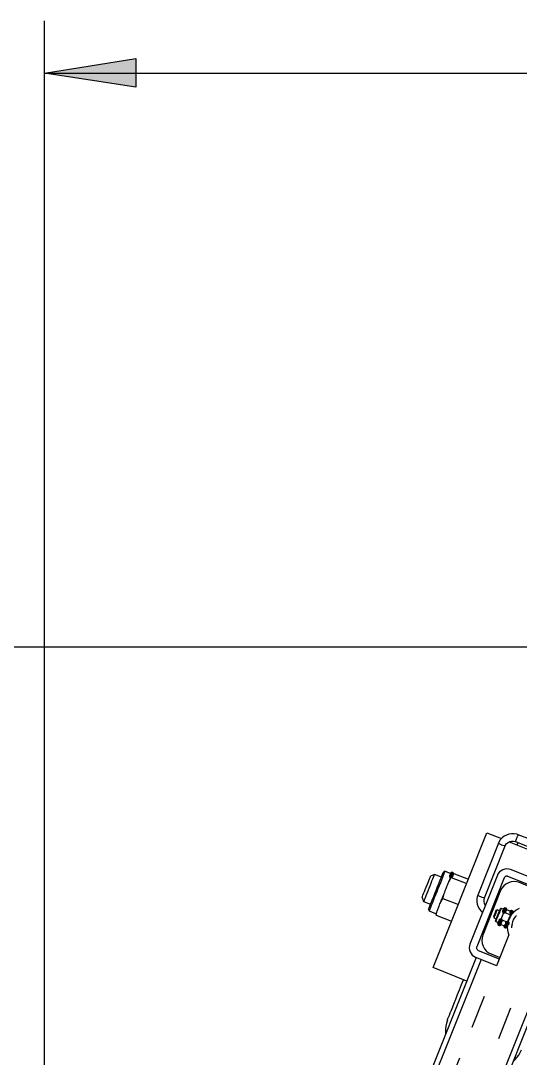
# Model space of a CAD drawing. Extents: x 3 to 592, y 5 to 207.
# Drawn here: x 39.34 to 58.44, y 75.39 to 115.11 of the extents above; entities that cross this region are included whole.
import ezdxf

# ---------------------------------------------------------------- set-up
doc = ezdxf.new("R2010")
doc.units = 0
doc.layers.get('0').update_dxf_attribs({"linetype": 'CONTINUOUS'})

msp = doc.modelspace()

# ---------------------------------------------------------------- hatches: boundary and pattern name
h = msp.add_hatch(color=7)
h.paths.add_polyline_path([(40.251944, 113.100556), (43.744444, 113.665), (43.744444, 112.571389)])
h.paths.add_polyline_path([(145.803056, 113.100556), (142.310556, 112.571389), (142.310556, 113.665)])
h = msp.add_hatch(color=7)
h.dxf.hatch_style = 2
h.paths.add_polyline_path([(55.875627, 82.323921), (55.828049, 82.274212), (55.759261, 82.272503), (55.709551, 82.320082), (55.707843, 82.38887), (55.712076, 82.399806), (55.759654, 82.449516), (55.828443, 82.451224), (55.878152, 82.403646), (55.879861, 82.334857)])
h = msp.add_hatch(color=7)
h.dxf.hatch_style = 2
h.paths.add_polyline_path([(55.875627, 82.323921), (55.828049, 82.274212), (55.759261, 82.272503), (55.709551, 82.320082), (55.707843, 82.38887), (55.712076, 82.399806), (55.759654, 82.449516), (55.828443, 82.451224), (55.878152, 82.403646), (55.879861, 82.334857)])
h = msp.add_hatch(color=7)
h.dxf.hatch_style = 2
h.paths.add_polyline_path([(55.908307, 82.40584), (55.860481, 82.356369), (55.791685, 82.355005), (55.742214, 82.402831), (55.74085, 82.471627), (55.792557, 82.530976), (55.861353, 82.532341), (55.910824, 82.484514)])
h = msp.add_hatch(color=7)
h.dxf.hatch_style = 2
h.paths.add_polyline_path([(55.908307, 82.40584), (55.860481, 82.356369), (55.791685, 82.355005), (55.742214, 82.402831), (55.74085, 82.471627), (55.792557, 82.530976), (55.861353, 82.532341), (55.910824, 82.484514)])
h = msp.add_hatch(color=7)
h.dxf.hatch_style = 2
h.paths.add_polyline_path([(57.910682, 80.977551), (57.863631, 80.927341), (57.794865, 80.924907), (57.744656, 80.971957), (57.742221, 81.040724), (57.792446, 81.0994), (57.861213, 81.101835), (57.911422, 81.054784)])
h = msp.add_hatch(color=7)
h.dxf.hatch_style = 2
h.paths.add_polyline_path([(57.910682, 80.977551), (57.863631, 80.927341), (57.794865, 80.924907), (57.744656, 80.971957), (57.742221, 81.040724), (57.792446, 81.0994), (57.861213, 81.101835), (57.911422, 81.054784)])
h = msp.add_hatch(color=7)
h.dxf.hatch_style = 2
h.paths.add_polyline_path([(57.78814, 81.137725), (57.8474, 81.172696), (57.914081, 81.155716), (57.949053, 81.096456), (57.932073, 81.029775), (57.923606, 81.018486), (57.864346, 80.983515), (57.797665, 81.000494), (57.762693, 81.059754), (57.779673, 81.126436)])
h = msp.add_hatch(color=7)
h.dxf.hatch_style = 2
h.paths.add_polyline_path([(57.78814, 81.137725), (57.8474, 81.172696), (57.914081, 81.155716), (57.949053, 81.096456), (57.932073, 81.029775), (57.923606, 81.018486), (57.864346, 80.983515), (57.797665, 81.000494), (57.762693, 81.059754), (57.779673, 81.126436)])
h = msp.add_hatch(color=7)
h.dxf.hatch_style = 2
h.paths.add_polyline_path([(57.931778, 81.030467), (57.884727, 80.980258), (57.815961, 80.977823), (57.765752, 81.024874), (57.763317, 81.09364), (57.813543, 81.152316), (57.882309, 81.154751), (57.932518, 81.1077)])
h = msp.add_hatch(color=7)
h.dxf.hatch_style = 2
h.paths.add_polyline_path([(57.931778, 81.030467), (57.884727, 80.980258), (57.815961, 80.977823), (57.765752, 81.024874), (57.763317, 81.09364), (57.813543, 81.152316), (57.882309, 81.154751), (57.932518, 81.1077)])
h = msp.add_hatch(color=7)
h.dxf.hatch_style = 2
h.paths.add_polyline_path([(58.19381, 80.960514), (58.159708, 80.900749), (58.093388, 80.882409), (58.033623, 80.91651), (58.015282, 80.98283), (58.017046, 80.996941), (58.051148, 81.056706), (58.117468, 81.075047), (58.177233, 81.040945), (58.195574, 80.974625)])
h = msp.add_hatch(color=7)
h.dxf.hatch_style = 2
h.paths.add_polyline_path([(58.19381, 80.960514), (58.159708, 80.900749), (58.093388, 80.882409), (58.033623, 80.91651), (58.015282, 80.98283), (58.017046, 80.996941), (58.051148, 81.056706), (58.117468, 81.075047), (58.177233, 81.040945), (58.195574, 80.974625)])
h = msp.add_hatch(color=7)
h.dxf.hatch_style = 2
h.paths.add_polyline_path([(57.556742, 80.56754), (57.590843, 80.627305), (57.657164, 80.645646), (57.716928, 80.611544), (57.735269, 80.545224), (57.733505, 80.531113), (57.699404, 80.471348), (57.633084, 80.453007), (57.573319, 80.487109), (57.554978, 80.553429)])
h = msp.add_hatch(color=7)
h.dxf.hatch_style = 2
h.paths.add_polyline_path([(57.556742, 80.56754), (57.590843, 80.627305), (57.657164, 80.645646), (57.716928, 80.611544), (57.735269, 80.545224), (57.733505, 80.531113), (57.699404, 80.471348), (57.633084, 80.453007), (57.573319, 80.487109), (57.554978, 80.553429)])
h = msp.add_hatch(color=7)
h.dxf.hatch_style = 2
h.paths.add_polyline_path([(57.73564, 80.538295), (57.688268, 80.48839), (57.619487, 80.486397), (57.569581, 80.53377), (57.567589, 80.60255), (57.572175, 80.614545), (57.619548, 80.66445), (57.688328, 80.666443), (57.738234, 80.61907), (57.740227, 80.55029)])
h = msp.add_hatch(color=7)
h.dxf.hatch_style = 2
h.paths.add_polyline_path([(57.73564, 80.538295), (57.688268, 80.48839), (57.619487, 80.486397), (57.569581, 80.53377), (57.567589, 80.60255), (57.572175, 80.614545), (57.619548, 80.66445), (57.688328, 80.666443), (57.738234, 80.61907), (57.740227, 80.55029)])
h = msp.add_hatch(color=7)
h.dxf.hatch_style = 2
h.paths.add_polyline_path([(57.765874, 80.614107), (57.718501, 80.564201), (57.64972, 80.562209), (57.599815, 80.609582), (57.597822, 80.678362), (57.602408, 80.690357), (57.649781, 80.740262), (57.718561, 80.742255), (57.768467, 80.694882), (57.77046, 80.626102)])
h = msp.add_hatch(color=7)
h.dxf.hatch_style = 2
h.paths.add_polyline_path([(57.765874, 80.614107), (57.718501, 80.564201), (57.64972, 80.562209), (57.599815, 80.609582), (57.597822, 80.678362), (57.602408, 80.690357), (57.649781, 80.740262), (57.718561, 80.742255), (57.768467, 80.694882), (57.77046, 80.626102)])
h = msp.add_hatch(color=7)
h.dxf.hatch_style = 2
h.paths.add_polyline_path([(57.906248, 80.475448), (57.857298, 80.523807), (57.856678, 80.592614), (57.905037, 80.641565), (57.973844, 80.642184), (57.986896, 80.636893), (58.035847, 80.588534), (58.036467, 80.519727), (57.988108, 80.470776), (57.919301, 80.470157)])
h = msp.add_hatch(color=7)
h.dxf.hatch_style = 2
h.paths.add_polyline_path([(57.906248, 80.475448), (57.857298, 80.523807), (57.856678, 80.592614), (57.905037, 80.641565), (57.973844, 80.642184), (57.986896, 80.636893), (58.035847, 80.588534), (58.036467, 80.519727), (57.988108, 80.470776), (57.919301, 80.470157)])
h = msp.add_hatch(color=7)
h.dxf.hatch_style = 2
h.paths.add_polyline_path([(57.555509, 80.553196), (57.589431, 80.613063), (57.655696, 80.631603), (57.715563, 80.597681), (57.734103, 80.531417), (57.732339, 80.516953), (57.698417, 80.457086), (57.632152, 80.438546), (57.572285, 80.472468), (57.553745, 80.538732)])
h = msp.add_hatch(color=7)
h.dxf.hatch_style = 2
h.paths.add_polyline_path([(57.555509, 80.553196), (57.589431, 80.613063), (57.655696, 80.631603), (57.715563, 80.597681), (57.734103, 80.531417), (57.732339, 80.516953), (57.698417, 80.457086), (57.632152, 80.438546), (57.572285, 80.472468), (57.553745, 80.538732)])
h = msp.add_hatch(color=7)
h.dxf.hatch_style = 2
h.paths.add_polyline_path([(57.954202, 80.379964), (57.895463, 80.344125), (57.828538, 80.360122), (57.7927, 80.418862), (57.808697, 80.485786), (57.817164, 80.497427), (57.875903, 80.533266), (57.942827, 80.517269), (57.978666, 80.45853), (57.962669, 80.391605)])
h = msp.add_hatch(color=7)
h.dxf.hatch_style = 2
h.paths.add_polyline_path([(57.954202, 80.379964), (57.895463, 80.344125), (57.828538, 80.360122), (57.7927, 80.418862), (57.808697, 80.485786), (57.817164, 80.497427), (57.875903, 80.533266), (57.942827, 80.517269), (57.978666, 80.45853), (57.962669, 80.391605)])
h = msp.add_hatch(color=7)
h.dxf.hatch_style = 2
h.paths.add_polyline_path([(57.962412, 80.390294), (57.903152, 80.355323), (57.83647, 80.372303), (57.801499, 80.431563), (57.818479, 80.498244), (57.826945, 80.509533), (57.886205, 80.544505), (57.952887, 80.527525), (57.987858, 80.468265), (57.970879, 80.401583)])
h = msp.add_hatch(color=7)
h.dxf.hatch_style = 2
h.paths.add_polyline_path([(57.962412, 80.390294), (57.903152, 80.355323), (57.83647, 80.372303), (57.801499, 80.431563), (57.818479, 80.498244), (57.826945, 80.509533), (57.886205, 80.544505), (57.952887, 80.527525), (57.987858, 80.468265), (57.970879, 80.401583)])

# ---------------------------------------------------------------- linework, layer by layer
at = {"color": 7}
for points in [[(40.251944, 53.057778), (40.251944, 115.111389)], [(40.251944, 113.100556), (145.803056, 113.100556)], [(71.049444, 91.1225), (14.993056, 91.1225)], [(55.108052, 78.854935), (57.164746, 84.015721)], [(55.108052, 78.854935), (57.164746, 84.015721)], [(57.164711, 84.015756), (57.717514, 83.79527)], [(57.164711, 84.015756), (57.717514, 83.79527)], [(58.36098, 83.941214), (58.30383, 83.960617), (58.204347, 83.98002), (58.1031, 83.981784), (58.003264, 83.966262), (57.907661, 83.933806), (57.819466, 83.885123), (57.74115, 83.822328), (57.67518, 83.746834), (57.623322, 83.661109), (57.60533, 83.621245)], [(58.36098, 83.941214), (58.30383, 83.960617), (58.204347, 83.98002), (58.1031, 83.981784), (58.003264, 83.966262), (57.907661, 83.933806), (57.819466, 83.885123), (57.74115, 83.822328), (57.67518, 83.746834), (57.623322, 83.661109), (57.60533, 83.621245)], [(58.258146, 83.683193), (58.267671, 83.707182), (58.282134, 83.743518), (58.300832, 83.79079), (58.32094, 83.840884), (58.339284, 83.886746), (58.353043, 83.921318), (58.360098, 83.939309)], [(58.258146, 83.683193), (58.267671, 83.707182), (58.282134, 83.743518), (58.300832, 83.79079), (58.32094, 83.840884), (58.339284, 83.886746), (58.353043, 83.921318), (58.360098, 83.939309)], [(58.825447, 83.756112), (58.360839, 83.94132)], [(58.825447, 83.756112), (58.360839, 83.94132)], [(57.605471, 83.621104), (56.814544, 81.636729)], [(57.605471, 83.621104), (56.814544, 81.636729)], [(57.072706, 81.533894), (57.863634, 83.518269)], [(57.072706, 81.533894), (57.863634, 83.518269)], [(57.863528, 83.518269), (57.850476, 83.514036), (57.819784, 83.517916), (57.776039, 83.529911), (57.725945, 83.548255), (57.677262, 83.569422), (57.637045, 83.590941), (57.611998, 83.608933), (57.605648, 83.62128)], [(57.863528, 83.518269), (57.850476, 83.514036), (57.819784, 83.517916), (57.776039, 83.529911), (57.725945, 83.548255), (57.677262, 83.569422), (57.637045, 83.590941), (57.611998, 83.608933), (57.605648, 83.62128)], [(57.863528, 83.518269), (57.876581, 83.546491), (57.917503, 83.605405), (57.971478, 83.652678), (58.036037, 83.686191), (58.106592, 83.703125), (58.179617, 83.703125), (58.246998, 83.687602), (58.258287, 83.683016)], [(57.863528, 83.518269), (57.876581, 83.546491), (57.917503, 83.605405), (57.971478, 83.652678), (58.036037, 83.686191), (58.106592, 83.703125), (58.179617, 83.703125), (58.246998, 83.687602), (58.258287, 83.683016)], [(58.016846, 83.676172), (58.971109, 83.295878)], [(58.016846, 83.676172), (58.971109, 83.295878)], [(58.258146, 83.683193), (58.722754, 83.497984)], [(58.258146, 83.683193), (58.722754, 83.497984)], [(58.325914, 83.553018), (58.361545, 83.641918)], [(58.325914, 83.553018), (58.361545, 83.641918)], [(58.069198, 82.608737), (57.99582, 82.629904), (57.919973, 82.636254), (57.844126, 82.627788), (57.771453, 82.604857), (57.704778, 82.567815), (57.64657, 82.518779), (57.598945, 82.45916), (57.56402, 82.391426)], [(58.069198, 82.608737), (57.99582, 82.629904), (57.919973, 82.636254), (57.844126, 82.627788), (57.771453, 82.604857), (57.704778, 82.567815), (57.64657, 82.518779), (57.598945, 82.45916), (57.56402, 82.391426)], [(54.80625, 81.849313), (54.841528, 81.93786), (54.876806, 82.02676), (54.911025, 82.112132), (54.94207, 82.189743), (54.968528, 82.256418), (54.989342, 82.308629), (55.003453, 82.343907), (55.010156, 82.360841)], [(54.80625, 81.849313), (54.841528, 81.93786), (54.876806, 82.02676), (54.911025, 82.112132), (54.94207, 82.189743), (54.968528, 82.256418), (54.989342, 82.308629), (55.003453, 82.343907), (55.010156, 82.360841)], [(55.155042, 82.424482), (55.146222, 82.402609), (55.131406, 82.365568), (55.110239, 82.311946), (55.083075, 82.243507), (55.050972, 82.163073), (55.015342, 82.073821), (54.977242, 81.978218), (54.938083, 81.880146), (54.899631, 81.783132)], [(55.155042, 82.424482), (55.146222, 82.402609), (55.131406, 82.365568), (55.110239, 82.311946), (55.083075, 82.243507), (55.050972, 82.163073), (55.015342, 82.073821), (54.977242, 81.978218), (54.938083, 81.880146), (54.899631, 81.783132)], [(54.930851, 81.081492), (54.942846, 81.111478), (54.959426, 81.153106), (54.98271, 81.211667), (55.012343, 81.28575), (55.046915, 81.372886), (55.086074, 81.471311), (55.12876, 81.578203), (55.173562, 81.690739), (55.219776, 81.80645), (55.265637, 81.921809), (55.31044, 82.033992), (55.352774, 82.140531), (55.391579, 82.237898), (55.426151, 82.323975), (55.455079, 82.396647), (55.477657, 82.45415), (55.493885, 82.494367), (55.502704, 82.516592)], [(54.930851, 81.081492), (54.942846, 81.111478), (54.959426, 81.153106), (54.98271, 81.211667), (55.012343, 81.28575), (55.046915, 81.372886), (55.086074, 81.471311), (55.12876, 81.578203), (55.173562, 81.690739), (55.219776, 81.80645), (55.265637, 81.921809), (55.31044, 82.033992), (55.352774, 82.140531), (55.391579, 82.237898), (55.426151, 82.323975), (55.455079, 82.396647), (55.477657, 82.45415), (55.493885, 82.494367), (55.502704, 82.516592)], [(55.558796, 82.544638), (55.553151, 82.530527), (55.540451, 82.498424), (55.520696, 82.448682), (55.494237, 82.382713), (55.462135, 82.301927), (55.42474, 82.208793), (55.383465, 82.105077), (55.339015, 81.993246), (55.292449, 81.876477), (55.245176, 81.757591), (55.197904, 81.63941), (55.152396, 81.524757), (55.109357, 81.416454), (55.069846, 81.317324), (55.034921, 81.229835), (55.005287, 81.156104), (54.982004, 81.097543), (54.965776, 81.056268), (54.956251, 81.032632)], [(55.558796, 82.544638), (55.553151, 82.530527), (55.540451, 82.498424), (55.520696, 82.448682), (55.494237, 82.382713), (55.462135, 82.301927), (55.42474, 82.208793), (55.383465, 82.105077), (55.339015, 81.993246), (55.292449, 81.876477), (55.245176, 81.757591), (55.197904, 81.63941), (55.152396, 81.524757), (55.109357, 81.416454), (55.069846, 81.317324), (55.034921, 81.229835), (55.005287, 81.156104), (54.982004, 81.097543), (54.965776, 81.056268), (54.956251, 81.032632)], [(55.155042, 82.424482), (55.010756, 82.362393)], [(55.155042, 82.424482), (55.010756, 82.362393)], [(55.4234, 82.317519), (55.154936, 82.424411)], [(55.4234, 82.317519), (55.154936, 82.424411)], [(55.558796, 82.544638), (55.504821, 82.521354)], [(55.558796, 82.544638), (55.504821, 82.521354)], [(55.824579, 82.438734), (55.558937, 82.544567)], [(55.824579, 82.438734), (55.558937, 82.544567)], [(55.707209, 82.1442), (55.719909, 82.17595), (55.731904, 82.206641), (55.743546, 82.235569), (55.754482, 82.263086), (55.765065, 82.288839), (55.77459, 82.31318), (55.783409, 82.335758), (55.791876, 82.356219)], [(55.707209, 82.1442), (55.719909, 82.17595), (55.731904, 82.206641), (55.743546, 82.235569), (55.754482, 82.263086), (55.765065, 82.288839), (55.77459, 82.31318), (55.783409, 82.335758), (55.791876, 82.356219)], [(55.707209, 82.1442), (55.797873, 82.312122)], [(55.707209, 82.1442), (55.797873, 82.312122)], [(55.797803, 82.312298), (55.791806, 82.356396)], [(55.797803, 82.312298), (55.791806, 82.356396)], [(55.796074, 82.367261), (55.803483, 82.385606), (55.80948, 82.401128), (55.814771, 82.414181), (55.819005, 82.424411), (55.823591, 82.436758)], [(55.796074, 82.367261), (55.803483, 82.385606), (55.80948, 82.401128), (55.814771, 82.414181), (55.819005, 82.424411), (55.823591, 82.436758)], [(55.797803, 82.312298), (56.391528, 82.075584)], [(55.797803, 82.312298), (56.391528, 82.075584)], [(55.828565, 82.448717), (55.863137, 82.476587)], [(55.828565, 82.448717), (55.863137, 82.476587)], [(55.863278, 82.476552), (56.457003, 82.239838)], [(55.863278, 82.476552), (56.457003, 82.239838)], [(57.563985, 82.391462), (56.515176, 79.759387)], [(57.563985, 82.391462), (56.515176, 79.759387)], [(57.822006, 82.288627), (56.773198, 79.656552)], [(57.822006, 82.288627), (56.773198, 79.656552)], [(57.966363, 82.350716), (57.945549, 82.356713), (57.923677, 82.358477), (57.902158, 82.35636), (57.881344, 82.349658), (57.862294, 82.339074), (57.845713, 82.324963), (57.831955, 82.30803), (57.822077, 82.288627)], [(57.966363, 82.350716), (57.945549, 82.356713), (57.923677, 82.358477), (57.902158, 82.35636), (57.881344, 82.349658), (57.862294, 82.339074), (57.845713, 82.324963), (57.831955, 82.30803), (57.822077, 82.288627)], [(58.766287, 82.031911), (57.966187, 82.350822)], [(58.766287, 82.031911), (57.966187, 82.350822)], [(58.869121, 82.289967), (58.069021, 82.608879)], [(58.869121, 82.289967), (58.069021, 82.608879)], [(54.681649, 81.536646), (54.686588, 81.54864), (54.698582, 81.579332), (54.717632, 81.62731), (54.743032, 81.690457), (54.773019, 81.765599), (54.80618, 81.849207)], [(54.681649, 81.536646), (54.686588, 81.54864), (54.698582, 81.579332), (54.717632, 81.62731), (54.743032, 81.690457), (54.773019, 81.765599), (54.80618, 81.849207)], [(55.548248, 81.745314), (55.566592, 81.791175), (55.584584, 81.836331), (55.602576, 81.881133), (55.619862, 81.925231), (55.637148, 81.968622), (55.654081, 82.010603), (55.670309, 82.051525), (55.685831, 82.091036)], [(55.548248, 81.745314), (55.566592, 81.791175), (55.584584, 81.836331), (55.602576, 81.881133), (55.619862, 81.925231), (55.637148, 81.968622), (55.654081, 82.010603), (55.670309, 82.051525), (55.685831, 82.091036)], [(55.685972, 82.09093), (55.707139, 82.1442)], [(55.685972, 82.09093), (55.707139, 82.1442)], [(58.410263, 82.114002), (58.305488, 82.144341), (58.197186, 82.153513), (58.088883, 82.141166), (57.985166, 82.108357), (57.889916, 82.055794), (57.806661, 81.985591), (57.738574, 81.900219), (57.68848, 81.803557)], [(58.410263, 82.114002), (58.305488, 82.144341), (58.197186, 82.153513), (58.088883, 82.141166), (57.985166, 82.108357), (57.889916, 82.055794), (57.806661, 81.985591), (57.738574, 81.900219), (57.68848, 81.803557)], [(58.74572, 81.980334), (58.410228, 82.114037)], [(58.74572, 81.980334), (58.410228, 82.114037)], [(54.681649, 81.536646), (54.743738, 81.39236)], [(54.681649, 81.536646), (54.743738, 81.39236)], [(54.899454, 81.783132), (54.862765, 81.690704), (54.828899, 81.606037), (54.799618, 81.532307), (54.775629, 81.472334), (54.75799, 81.427884), (54.747054, 81.401073)], [(54.899454, 81.783132), (54.862765, 81.690704), (54.828899, 81.606037), (54.799618, 81.532307), (54.775629, 81.472334), (54.75799, 81.427884), (54.747054, 81.401073)], [(55.400892, 81.375603), (55.416062, 81.41335), (55.431231, 81.451803), (55.446754, 81.490961), (55.462629, 81.530472), (55.478504, 81.570689), (55.494731, 81.610906), (55.510959, 81.651475), (55.526834, 81.692044)], [(55.400892, 81.375603), (55.416062, 81.41335), (55.431231, 81.451803), (55.446754, 81.490961), (55.462629, 81.530472), (55.478504, 81.570689), (55.494731, 81.610906), (55.510959, 81.651475), (55.526834, 81.692044)], [(55.400892, 81.375603), (55.477092, 81.507542)], [(55.400892, 81.375603), (55.477092, 81.507542)], [(55.477163, 81.507683), (55.526905, 81.692186)], [(55.477163, 81.507683), (55.526905, 81.692186)], [(55.477163, 81.507683), (56.070888, 81.270969)], [(55.477163, 81.507683), (56.070888, 81.270969)], [(55.527011, 81.692044), (55.548177, 81.745314)], [(55.527011, 81.692044), (55.548177, 81.745314)], [(56.814685, 81.636729), (56.795282, 81.579579), (56.776937, 81.481507), (56.775879, 81.381318), (56.792107, 81.282187), (56.825268, 81.187643), (56.874657, 81.099801), (56.93851, 81.021484), (56.997776, 80.970332)], [(56.814685, 81.636729), (56.795282, 81.579579), (56.776937, 81.481507), (56.775879, 81.381318), (56.792107, 81.282187), (56.825268, 81.187643), (56.874657, 81.099801), (56.93851, 81.021484), (56.997776, 80.970332)], [(57.072706, 81.533894), (57.059654, 81.529661), (57.028962, 81.533541), (56.985218, 81.545536), (56.935123, 81.56388), (56.88644, 81.585047), (56.846223, 81.606566), (56.821176, 81.624558), (56.814826, 81.636905)], [(57.072706, 81.533894), (57.059654, 81.529661), (57.028962, 81.533541), (56.985218, 81.545536), (56.935123, 81.56388), (56.88644, 81.585047), (56.846223, 81.606566), (56.821176, 81.624558), (56.814826, 81.636905)], [(57.688515, 81.803593), (57.009771, 80.100382)], [(57.688515, 81.803593), (57.009771, 80.100382)], [(57.108972, 81.249661), (57.073341, 81.313867), (57.054997, 81.383364), (57.053233, 81.454978), (57.06805, 81.5213), (57.072636, 81.534)], [(57.108972, 81.249661), (57.073341, 81.313867), (57.054997, 81.383364), (57.053233, 81.454978), (57.06805, 81.5213), (57.072636, 81.534)], [(54.743703, 81.392289), (55.012167, 81.285397)], [(54.743703, 81.392289), (55.012167, 81.285397)], [(54.930851, 81.081492), (54.954135, 81.027517)], [(54.930851, 81.081492), (54.954135, 81.027517)], [(55.257488, 81.015734), (55.274422, 81.058067)], [(55.257488, 81.015734), (55.274422, 81.058067)], [(55.274386, 81.058138), (55.285322, 81.085655), (55.297317, 81.115288), (55.310017, 81.147391), (55.323423, 81.180905), (55.337534, 81.216535), (55.35235, 81.25393), (55.367872, 81.292735), (55.3841, 81.333305)], [(55.274386, 81.058138), (55.285322, 81.085655), (55.297317, 81.115288), (55.310017, 81.147391), (55.323423, 81.180905), (55.337534, 81.216535), (55.35235, 81.25393), (55.367872, 81.292735), (55.3841, 81.333305)], [(55.383994, 81.333199), (55.400928, 81.375532)], [(55.383994, 81.333199), (55.400928, 81.375532)], [(57.400613, 81.081069), (57.349108, 81.10153)], [(57.400613, 81.081069), (57.349108, 81.10153)], [(57.552519, 81.072073), (57.547581, 81.059726), (57.535939, 81.030798), (57.519006, 80.987759), (57.498544, 80.936253), (57.477025, 80.882631), (57.457269, 80.833242), (57.441747, 80.793731), (57.431869, 80.769389)], [(57.552519, 81.072073), (57.547581, 81.059726), (57.535939, 81.030798), (57.519006, 80.987759), (57.498544, 80.936253), (57.477025, 80.882631), (57.457269, 80.833242), (57.441747, 80.793731), (57.431869, 80.769389)], [(57.552519, 81.072073), (57.508775, 81.037501)], [(57.552519, 81.072073), (57.508775, 81.037501)], [(57.650556, 81.032985), (57.552484, 81.072143)], [(57.650556, 81.032985), (57.552484, 81.072143)], [(57.598627, 80.902704), (57.625086, 80.969026), (57.648369, 81.02794), (57.667066, 81.074507), (57.679414, 81.105551), (57.684353, 81.117899)], [(57.598627, 80.902704), (57.625086, 80.969026), (57.648369, 81.02794), (57.667066, 81.074507), (57.679414, 81.105551), (57.684353, 81.117899)], [(57.702556, 81.125907), (57.6955, 81.108268), (57.682095, 81.074401), (57.662692, 81.025718), (57.638703, 80.965746), (57.612245, 80.898718)], [(57.702556, 81.125907), (57.6955, 81.108268), (57.682095, 81.074401), (57.662692, 81.025718), (57.638703, 80.965746), (57.612245, 80.898718)], [(57.702556, 81.125907), (57.684564, 81.118146)], [(57.702556, 81.125907), (57.684564, 81.118146)], [(57.849629, 81.067275), (57.702521, 81.125836)], [(57.849629, 81.067275), (57.702521, 81.125836)], [(57.829767, 81.017463), (57.835765, 81.032632), (57.840704, 81.045332), (57.846348, 81.058738)], [(57.829767, 81.017463), (57.835765, 81.032632), (57.840704, 81.045332), (57.846348, 81.058738)], [(57.850864, 81.070379), (57.860389, 81.083432)], [(57.850864, 81.070379), (57.860389, 81.083432)], [(57.869137, 81.095144), (58.107615, 81.000247)], [(57.869137, 81.095144), (58.107615, 81.000247)], [(58.40222, 81.118357), (58.285803, 81.054504), (58.187378, 80.976893), (58.103064, 80.884466), (58.034273, 80.780043), (57.98312, 80.665743), (57.95137, 80.544741), (57.939023, 80.42021), (57.947137, 80.294974), (57.975006, 80.173266), (57.999348, 80.106943)], [(58.40222, 81.118357), (58.285803, 81.054504), (58.187378, 80.976893), (58.103064, 80.884466), (58.034273, 80.780043), (57.98312, 80.665743), (57.95137, 80.544741), (57.939023, 80.42021), (57.947137, 80.294974), (57.975006, 80.173266), (57.999348, 80.106943)], [(54.954135, 81.027376), (55.219776, 80.921542)], [(54.954135, 81.027376), (55.219776, 80.921542)], [(55.215931, 80.911453), (55.221576, 80.925211), (55.225456, 80.935442), (55.230395, 80.947436), (55.236039, 80.961547), (55.242389, 80.977775), (55.249445, 80.995767), (55.257559, 81.015875)], [(55.215931, 80.911453), (55.221576, 80.925211), (55.225456, 80.935442), (55.230395, 80.947436), (55.236039, 80.961547), (55.242389, 80.977775), (55.249445, 80.995767), (55.257559, 81.015875)], [(55.215931, 80.911453), (55.221928, 80.867356)], [(55.215931, 80.911453), (55.221928, 80.867356)], [(55.221999, 80.867356), (55.257629, 81.015875)], [(55.221999, 80.867356), (55.257629, 81.015875)], [(55.221999, 80.867356), (55.815724, 80.630642)], [(55.221999, 80.867356), (55.815724, 80.630642)], [(57.246167, 80.843579), (57.297673, 80.823117)], [(57.246167, 80.843579), (57.297673, 80.823117)], [(57.42111, 80.817402), (57.429224, 80.762369)], [(57.42111, 80.817402), (57.429224, 80.762369)], [(57.508881, 81.037642), (57.495828, 81.004833), (57.481364, 80.96885), (57.464784, 80.926869), (57.44785, 80.884536), (57.433739, 80.849258), (57.424214, 80.825622)], [(57.508881, 81.037642), (57.495828, 81.004833), (57.481364, 80.96885), (57.464784, 80.926869), (57.44785, 80.884536), (57.433739, 80.849258), (57.424214, 80.825622)], [(57.429118, 80.762404), (57.52719, 80.723246)], [(57.429118, 80.762404), (57.52719, 80.723246)], [(57.493218, 80.638191), (57.50627, 80.671353), (57.523204, 80.713686), (57.545781, 80.769778), (57.571534, 80.834336), (57.598698, 80.902775)], [(57.493218, 80.638191), (57.50627, 80.671353), (57.523204, 80.713686), (57.545781, 80.769778), (57.571534, 80.834336), (57.598698, 80.902775)], [(57.612068, 80.898859), (57.584552, 80.830067), (57.558446, 80.764451), (57.535516, 80.706948), (57.517524, 80.661439), (57.505882, 80.631806), (57.500943, 80.620164)], [(57.612068, 80.898859), (57.584552, 80.830067), (57.558446, 80.764451), (57.535516, 80.706948), (57.517524, 80.661439), (57.505882, 80.631806), (57.500943, 80.620164)], [(57.656377, 80.582382), (57.661316, 80.594729), (57.667313, 80.609546), (57.674016, 80.626832), (57.681777, 80.646235)], [(57.656377, 80.582382), (57.661316, 80.594729), (57.667313, 80.609546), (57.674016, 80.626832), (57.681777, 80.646235)], [(57.686575, 80.658194), (57.691514, 80.670188), (57.696453, 80.682536), (57.701392, 80.695588), (57.706683, 80.708994), (57.712328, 80.722752), (57.717972, 80.736511), (57.723617, 80.750622), (57.729261, 80.765086)], [(57.686575, 80.658194), (57.691514, 80.670188), (57.696453, 80.682536), (57.701392, 80.695588), (57.706683, 80.708994), (57.712328, 80.722752), (57.717972, 80.736511), (57.723617, 80.750622), (57.729261, 80.765086)], [(57.686575, 80.658194), (57.709506, 80.694883)], [(57.686575, 80.658194), (57.709506, 80.694883)], [(57.709647, 80.694918), (57.729049, 80.765121)], [(57.709647, 80.694918), (57.729049, 80.765121)], [(57.709647, 80.694918), (57.948124, 80.600021)], [(57.709647, 80.694918), (57.948124, 80.600021)], [(57.729226, 80.765156), (57.73734, 80.785264)], [(57.729226, 80.765156), (57.73734, 80.785264)], [(57.737304, 80.785406), (57.742596, 80.799164), (57.748241, 80.812922), (57.753532, 80.826681), (57.759177, 80.840086), (57.764468, 80.853844), (57.770113, 80.86725), (57.775404, 80.880656), (57.780343, 80.893708)], [(57.737304, 80.785406), (57.742596, 80.799164), (57.748241, 80.812922), (57.753532, 80.826681), (57.759177, 80.840086), (57.764468, 80.853844), (57.770113, 80.86725), (57.775404, 80.880656), (57.780343, 80.893708)], [(57.78052, 80.893885), (57.788634, 80.913993)], [(57.78052, 80.893885), (57.788634, 80.913993)], [(57.788598, 80.914134), (57.79389, 80.92754), (57.799182, 80.940593), (57.804121, 80.953292), (57.809059, 80.96564), (57.813646, 80.977281), (57.818232, 80.98857), (57.822465, 80.999154)], [(57.788598, 80.914134), (57.79389, 80.92754), (57.799182, 80.940593), (57.804121, 80.953292), (57.809059, 80.96564), (57.813646, 80.977281), (57.818232, 80.98857), (57.822465, 80.999154)], [(57.788598, 80.914134), (57.822818, 80.978692)], [(57.788598, 80.914134), (57.822818, 80.978692)], [(57.822677, 80.978587), (57.826557, 81.009278)], [(57.822677, 80.978587), (57.826557, 81.009278)], [(57.822677, 80.978587), (58.061154, 80.883689)], [(57.822677, 80.978587), (58.061154, 80.883689)], [(57.939481, 80.557405), (57.94442, 80.5694), (57.949359, 80.581747), (57.954298, 80.5948), (57.95959, 80.608205), (57.965234, 80.621964), (57.970526, 80.635722), (57.976523, 80.649833), (57.982167, 80.664297)], [(57.939481, 80.557405), (57.94442, 80.5694), (57.949359, 80.581747), (57.954298, 80.5948), (57.95959, 80.608205), (57.965234, 80.621964), (57.970526, 80.635722), (57.976523, 80.649833), (57.982167, 80.664297)], [(57.982097, 80.664367), (57.947878, 80.599809)], [(57.982097, 80.664367), (57.947878, 80.599809)], [(57.982097, 80.664367), (58.041364, 80.81324)], [(57.982097, 80.664367), (58.041364, 80.81324)], [(58.041469, 80.813381), (58.046761, 80.826786), (58.052053, 80.839839), (58.056992, 80.852539), (58.061931, 80.864886), (58.066517, 80.876528), (58.071103, 80.887817), (58.075336, 80.8984)], [(58.041469, 80.813381), (58.046761, 80.826786), (58.052053, 80.839839), (58.056992, 80.852539), (58.061931, 80.864886), (58.066517, 80.876528), (58.071103, 80.887817), (58.075336, 80.8984)], [(58.061049, 80.883584), (58.041646, 80.813381)], [(58.061049, 80.883584), (58.041646, 80.813381)], [(58.079322, 80.908384), (58.060978, 80.883689)], [(58.079322, 80.908384), (58.060978, 80.883689)], [(58.084579, 80.860018), (58.063412, 80.868485)], [(58.084579, 80.860018), (58.063412, 80.868485)], [(58.079322, 80.908384), (58.103664, 80.969767)], [(58.079322, 80.908384), (58.103664, 80.969767)], [(58.10571, 80.985748), (58.103594, 80.96952)], [(58.10571, 80.985748), (58.103594, 80.96952)], [(58.294976, 80.849188), (58.246645, 80.797682), (58.184556, 80.707371), (58.139401, 80.607535), (58.112942, 80.501349), (58.105887, 80.391988), (58.106592, 80.376113)], [(58.294976, 80.849188), (58.246645, 80.797682), (58.184556, 80.707371), (58.139401, 80.607535), (58.112942, 80.501349), (58.105887, 80.391988), (58.106592, 80.376113)], [(58.269858, 80.786182), (58.245516, 80.796059)], [(58.269858, 80.786182), (58.245516, 80.796059)], [(57.493218, 80.638191), (57.500979, 80.6202)], [(57.493218, 80.638191), (57.500979, 80.6202)], [(57.500979, 80.620129), (57.648087, 80.561568)], [(57.500979, 80.620129), (57.648087, 80.561568)], [(57.643077, 80.527878), (57.651544, 80.570564)], [(57.643077, 80.527878), (57.651544, 80.570564)], [(57.643077, 80.527878), (57.881555, 80.432981)], [(57.643077, 80.527878), (57.881555, 80.432981)], [(57.646006, 80.556382), (57.65165, 80.570493)], [(57.646006, 80.556382), (57.65165, 80.570493)], [(57.904486, 80.469634), (57.881555, 80.432945)], [(57.904486, 80.469634), (57.881555, 80.432945)], [(57.898912, 80.455594), (57.904556, 80.469705)], [(57.898912, 80.455594), (57.904556, 80.469705)], [(57.904486, 80.469634), (57.939411, 80.557476)], [(57.904486, 80.469634), (57.939411, 80.557476)], [(57.948019, 80.59995), (57.939552, 80.557264)], [(57.948019, 80.59995), (57.939552, 80.557264)], [(58.111425, 80.490483), (58.14635, 80.476372)], [(58.111425, 80.490483), (58.14635, 80.476372)], [(57.009841, 80.100488), (56.979502, 79.995712), (56.97033, 79.88741), (56.982678, 79.779107), (57.015486, 79.67539), (57.06805, 79.58014), (57.138253, 79.496885), (57.223625, 79.428799), (57.320286, 79.378704)], [(57.009841, 80.100488), (56.979502, 79.995712), (56.97033, 79.88741), (56.982678, 79.779107), (57.015486, 79.67539), (57.06805, 79.58014), (57.138253, 79.496885), (57.223625, 79.428799), (57.320286, 79.378704)], [(57.999856, 80.108633), (57.529702, 78.928864)], [(57.999856, 80.108633), (57.529702, 78.928864)], [(56.515106, 79.759422), (56.493939, 79.686044), (56.487589, 79.610197), (56.496056, 79.53435), (56.518986, 79.461678), (56.556028, 79.395002), (56.605064, 79.336794), (56.664684, 79.289169), (56.732417, 79.254244)], [(56.515106, 79.759422), (56.493939, 79.686044), (56.487589, 79.610197), (56.496056, 79.53435), (56.518986, 79.461678), (56.556028, 79.395002), (56.605064, 79.336794), (56.664684, 79.289169), (56.732417, 79.254244)], [(56.773127, 79.656587), (56.76713, 79.635773), (56.765366, 79.613901), (56.767836, 79.592382), (56.774186, 79.571568), (56.784769, 79.552518), (56.79888, 79.535937), (56.815814, 79.522179), (56.835216, 79.512301)], [(56.773127, 79.656587), (56.76713, 79.635773), (56.765366, 79.613901), (56.767836, 79.592382), (56.774186, 79.571568), (56.784769, 79.552518), (56.79888, 79.535937), (56.815814, 79.522179), (56.835216, 79.512301)], [(56.835216, 79.512231), (57.635316, 79.193319)], [(56.835216, 79.512231), (57.635316, 79.193319)], [(56.75817, 79.243908), (54.701475, 74.083122)], [(56.75817, 79.243908), (54.701475, 74.083122)], [(56.938827, 79.171941), (54.882133, 74.011155)], [(56.938827, 79.171941), (54.882133, 74.011155)], [(56.732382, 79.254209), (57.532482, 78.935298)], [(56.732382, 79.254209), (57.532482, 78.935298)], [(57.320251, 79.378739), (57.655742, 79.245037)], [(57.320251, 79.378739), (57.655742, 79.245037)], [(56.398266, 78.340761), (55.108157, 78.854759)], [(56.398266, 78.340761), (55.108157, 78.854759)], [(55.91242, 77.496705), (55.974862, 77.653339), (56.042948, 77.824789), (56.117031, 78.009997), (56.196054, 78.208964), (56.269431, 78.392055)], [(55.91242, 77.496705), (55.974862, 77.653339), (56.042948, 77.824789), (56.117031, 78.009997), (56.196054, 78.208964), (56.269431, 78.392055)], [(59.157976, 78.287562), (57.101281, 73.126776)], [(59.157976, 78.287562), (57.101281, 73.126776)], [(59.338598, 78.215596), (57.281904, 73.05481)], [(59.338598, 78.215596), (57.281904, 73.05481)], [(55.652247, 76.843925), (55.660713, 76.865445), (55.67553, 76.902839), (55.697755, 76.958225), (55.727036, 77.031603), (55.763372, 77.12262), (55.806411, 77.230922), (55.856152, 77.355806), (55.912244, 77.496564)], [(55.652247, 76.843925), (55.660713, 76.865445), (55.67553, 76.902839), (55.697755, 76.958225), (55.727036, 77.031603), (55.763372, 77.12262), (55.806411, 77.230922), (55.856152, 77.355806), (55.912244, 77.496564)], [(57.059547, 77.749095), (56.589393, 76.569326)], [(57.059547, 77.749095), (56.589393, 76.569326)], [(57.614156, 76.139335), (58.084321, 77.3191)], [(57.614156, 76.139335), (58.084321, 77.3191)], [(55.652247, 76.843925), (55.614499, 76.732448), (55.588747, 76.617442), (55.575341, 76.500673), (55.574283, 76.382845), (55.582044, 76.292886)], [(55.652247, 76.843925), (55.614499, 76.732448), (55.588747, 76.617442), (55.575341, 76.500673), (55.574283, 76.382845), (55.582044, 76.292886)], [(58.162578, 75.264469), (58.229959, 75.324441), (58.310392, 75.410519), (58.380947, 75.50471), (58.441272, 75.605957), (58.490661, 75.712849)], [(58.162578, 75.264469), (58.229959, 75.324441), (58.310392, 75.410519), (58.380947, 75.50471), (58.441272, 75.605957), (58.490661, 75.712849)], [(56.119239, 75.389557), (55.629845, 74.161509)], [(56.119239, 75.389557), (55.629845, 74.161509)]]:
    msp.add_lwpolyline(points, dxfattribs=at)
msp.add_lwpolyline([(40.251944, 113.100556), (43.744444, 113.665), (43.744444, 112.571389)], close=True, dxfattribs=at)

doc.saveas('drawing.dxf')
